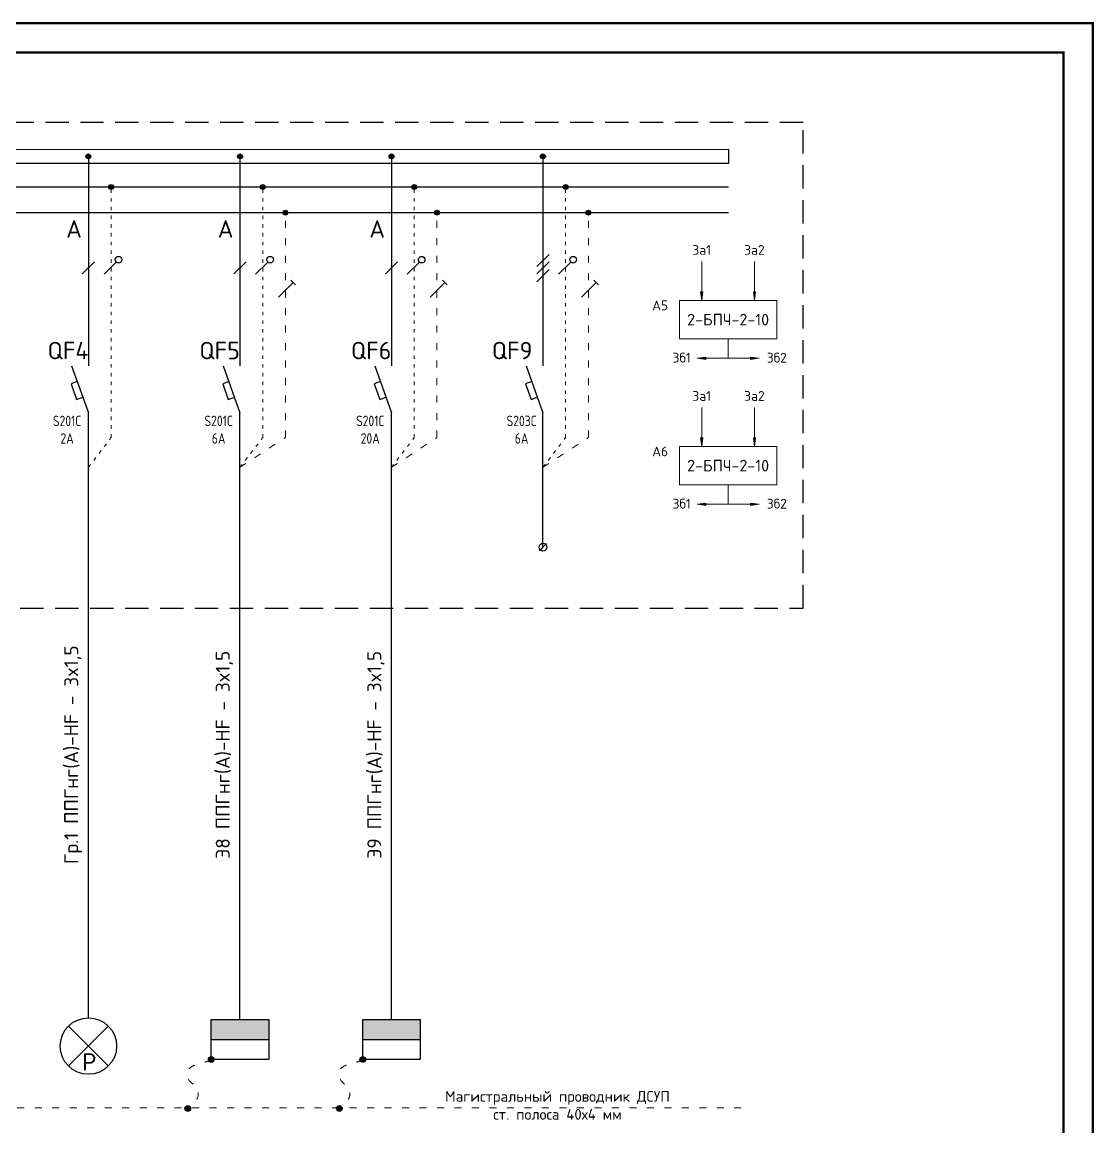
# Model space of a CAD drawing. Header units: millimetres. Extents: x 1606 to 7674, y 609 to 4159.
# Drawn here: x 5668.7 to 5852.5, y 3517.4 to 3707 of the extents above; entities that cross this region are included whole.
import ezdxf

# ---------------------------------------------------------------- set-up
doc = ezdxf.new("R2010")
doc.units = ezdxf.units.MM
doc.linetypes.add('ACAD_ISO03W100', pattern=[30, 12, -18])
doc.linetypes.add('K5LT_DASHED', pattern=[6, 4, -2])
doc.layers.add('24VDC', color=7, linetype='Continuous')
doc.layers.add('Штриховка', color=2, linetype='Continuous', lineweight=13)

msp = doc.modelspace()

# ---------------------------------------------------------------- hatches: boundary and pattern name
at = {"layer": '24VDC'}
h = msp.add_hatch(color=256, dxfattribs=at)
h.dxf.hatch_style = 1
h.paths.add_polyline_path([(5680.48027, 3683.92986, 1), (5679.64587, 3683.92986, 1)])
h = msp.add_hatch(color=256, dxfattribs=at)
h.dxf.hatch_style = 1
h.paths.add_polyline_path([(5706.48027, 3683.92986, 1), (5705.64587, 3683.92986, 1)])
h = msp.add_hatch(color=256, dxfattribs=at)
h.dxf.hatch_style = 1
h.paths.add_polyline_path([(5732.48027, 3683.92986, 1), (5731.64587, 3683.92986, 1)])
h = msp.add_hatch(color=256, dxfattribs=at)
h.dxf.hatch_style = 1
h.paths.add_polyline_path([(5758.44534, 3683.92986, 1), (5757.61093, 3683.92986, 1)])
h = msp.add_hatch(color=256, dxfattribs=at)
h.dxf.hatch_style = 1
h.paths.add_polyline_path([(5684.37737, 3678.68167, 1), (5683.54296, 3678.68167, 1)])
h = msp.add_hatch(color=256, dxfattribs=at)
h.dxf.hatch_style = 1
h.paths.add_polyline_path([(5710.37737, 3678.68167, 1), (5709.54296, 3678.68167, 1)])
h = msp.add_hatch(color=256, dxfattribs=at)
h.dxf.hatch_style = 1
h.paths.add_polyline_path([(5736.37737, 3678.68167, 1), (5735.54296, 3678.68167, 1)])
h = msp.add_hatch(color=256, dxfattribs=at)
h.dxf.hatch_style = 1
h.paths.add_polyline_path([(5762.34244, 3678.68167, 1), (5761.50803, 3678.68167, 1)])
h = msp.add_hatch(color=256, dxfattribs=at)
h.dxf.hatch_style = 1
h.paths.add_polyline_path([(5714.27447, 3674.28161, 1), (5713.44006, 3674.28161, 1)])
h = msp.add_hatch(color=256, dxfattribs=at)
h.dxf.hatch_style = 1
h.paths.add_polyline_path([(5740.27447, 3674.28161, 1), (5739.44006, 3674.28161, 1)])
h = msp.add_hatch(color=256, dxfattribs=at)
h.dxf.hatch_style = 1
h.paths.add_polyline_path([(5766.23954, 3674.28161, 1), (5765.40513, 3674.28161, 1)])
h = msp.add_hatch(color=7, dxfattribs=at)
h.dxf.hatch_style = 1
h.paths.add_polyline_path([(5710.98936, 3535.84259), (5701.13678, 3535.84259), (5701.13678, 3532.41358), (5710.98936, 3532.41358)])
h = msp.add_hatch(color=7, dxfattribs=at)
h.dxf.hatch_style = 1
h.paths.add_polyline_path([(5736.98936, 3535.84259), (5727.13678, 3535.84259), (5727.13678, 3532.41358), (5736.98936, 3532.41358)])
h = msp.add_hatch(color=256, dxfattribs=at)
h.dxf.hatch_style = 1
h.paths.add_polyline_path([(5700.65296, 3528.98457, 1), (5701.6206, 3528.98457, 1)])
h = msp.add_hatch(color=256, dxfattribs=at)
h.dxf.hatch_style = 1
h.paths.add_polyline_path([(5726.65296, 3528.98457, 1), (5727.6206, 3528.98457, 1)])
h = msp.add_hatch(color=256, dxfattribs=at)
h.dxf.hatch_style = 1
h.paths.add_polyline_path([(5696.62996, 3520.58754, 1), (5697.5976, 3520.58754, 1)])
h = msp.add_hatch(color=256, dxfattribs=at)
h.dxf.hatch_style = 1
h.paths.add_polyline_path([(5722.62996, 3520.58754, 1), (5723.5976, 3520.58754, 1)])
at = {"layer": 'Штриховка'}
h = msp.add_hatch(color=256, dxfattribs=at)
h.paths.add_polyline_path([(5785.28096, 3660.67836), (5785.47386, 3660.67836), (5785.28096, 3659.19819)])
h.paths.add_polyline_path([(5785.08805, 3660.67836), (5785.28096, 3660.67836), (5785.28096, 3659.19819)])
h = msp.add_hatch(color=256, dxfattribs=at)
h.paths.add_polyline_path([(5794.32183, 3660.67836), (5794.12892, 3660.67836), (5794.32183, 3659.19819)])
h.paths.add_polyline_path([(5794.51473, 3660.67836), (5794.32183, 3660.67836), (5794.32183, 3659.19819)])
h = msp.add_hatch(color=256, dxfattribs=at)
h.paths.add_polyline_path([(5785.95709, 3649.29754), (5785.95709, 3649.49045), (5784.47692, 3649.29754)])
h.paths.add_polyline_path([(5785.95709, 3649.10463), (5785.95709, 3649.29754), (5784.47692, 3649.29754)])
h = msp.add_hatch(color=256, dxfattribs=at)
h.paths.add_polyline_path([(5793.64569, 3649.29754), (5793.64569, 3649.49045), (5795.12586, 3649.29754)])
h.paths.add_polyline_path([(5793.64569, 3649.10463), (5793.64569, 3649.29754), (5795.12586, 3649.29754)])
h = msp.add_hatch(color=256, dxfattribs=at)
h.paths.add_polyline_path([(5785.28096, 3635.6266), (5785.47386, 3635.6266), (5785.28096, 3634.14643)])
h.paths.add_polyline_path([(5785.08805, 3635.6266), (5785.28096, 3635.6266), (5785.28096, 3634.14643)])
h = msp.add_hatch(color=256, dxfattribs=at)
h.paths.add_polyline_path([(5794.32183, 3635.6266), (5794.12892, 3635.6266), (5794.32183, 3634.14643)])
h.paths.add_polyline_path([(5794.51473, 3635.6266), (5794.32183, 3635.6266), (5794.32183, 3634.14643)])
h = msp.add_hatch(color=256, dxfattribs=at)
h.paths.add_polyline_path([(5785.95709, 3624.24578), (5785.95709, 3624.43869), (5784.47692, 3624.24578)])
h.paths.add_polyline_path([(5785.95709, 3624.05287), (5785.95709, 3624.24578), (5784.47692, 3624.24578)])
h = msp.add_hatch(color=256, dxfattribs=at)
h.paths.add_polyline_path([(5793.64569, 3624.24578), (5793.64569, 3624.43869), (5795.12586, 3624.24578)])
h.paths.add_polyline_path([(5793.64569, 3624.05287), (5793.64569, 3624.24578), (5795.12586, 3624.24578)])

# ---------------------------------------------------------------- linework, layer by layer
at = {"layer": '24VDC', "color": 7}
for p, q in [((5680.06307, 3683.92986), (5680.06307, 3648.01873)), ((5680.06307, 3683.92986), (5680.06307, 3648.01873)), ((5706.06307, 3683.92986), (5706.06307, 3648.01873)), ((5706.06307, 3683.92986), (5706.06307, 3648.01873)), ((5732.06307, 3683.92986), (5732.06307, 3648.01873)), ((5732.06307, 3683.92986), (5732.06307, 3648.01873)), ((5758.02814, 3683.92986), (5758.02814, 3648.01873)), ((5758.02814, 3683.92986), (5758.02814, 3648.01873)), ((5759.07373, 3667.10366), (5756.98255, 3665.01248)), ((5681.10356, 3665.85913), (5679.01238, 3663.76795)), ((5684.8334, 3665.81005), (5682.74222, 3663.71887)), ((5684.8334, 3665.81005), (5682.74222, 3663.71887)), ((5707.10356, 3665.85913), (5705.01238, 3663.76795)), ((5710.8334, 3665.81005), (5708.74222, 3663.71887)), ((5710.8334, 3665.81005), (5708.74222, 3663.71887)), ((5733.10356, 3665.85913), (5731.01238, 3663.76795)), ((5736.8334, 3665.81005), (5734.74222, 3663.71887)), ((5736.8334, 3665.81005), (5734.74222, 3663.71887)), ((5759.07373, 3665.85913), (5756.98255, 3663.76795)), ((5759.07373, 3664.52193), (5756.98255, 3662.43075)), ((5762.79846, 3665.81005), (5760.70728, 3663.71887)), ((5762.79846, 3665.81005), (5760.70728, 3663.71887)), ((5715.57735, 3661.86666), (5714.77679, 3662.66722)), ((5741.57735, 3661.86666), (5740.77679, 3662.66722)), ((5767.54242, 3661.86666), (5766.74186, 3662.66722)), ((5715.17707, 3662.26694), (5712.68561, 3659.77548)), ((5741.17707, 3662.26694), (5738.68561, 3659.77548)), ((5767.14214, 3662.26694), (5764.65068, 3659.77548)), ((5677.19105, 3648.01873), (5680.05985, 3639.91941)), ((5677.19105, 3648.01873), (5680.05985, 3639.91941)), ((5703.19105, 3648.01873), (5706.05985, 3639.91941)), ((5703.19105, 3648.01873), (5706.05985, 3639.91941)), ((5729.19105, 3648.01873), (5732.05985, 3639.91941)), ((5729.19105, 3648.01873), (5732.05985, 3639.91941)), ((5755.15612, 3648.01873), (5758.02492, 3639.91941)), ((5755.15612, 3648.01873), (5758.02492, 3639.91941)), ((5678.15797, 3645.28888), (5677.10454, 3644.91704)), ((5678.15797, 3645.28888), (5677.10454, 3644.91704)), ((5704.15797, 3645.28888), (5703.10454, 3644.91704)), ((5704.15797, 3645.28888), (5703.10454, 3644.91704)), ((5730.15797, 3645.28888), (5729.10454, 3644.91704)), ((5730.15797, 3645.28888), (5729.10454, 3644.91704)), ((5756.12304, 3645.28888), (5755.06961, 3644.91704)), ((5756.12304, 3645.28888), (5755.06961, 3644.91704)), ((5677.10454, 3644.91704), (5678.04743, 3642.24581)), ((5677.10454, 3644.91704), (5678.04743, 3642.24581)), ((5703.10454, 3644.91704), (5704.04743, 3642.24581)), ((5703.10454, 3644.91704), (5704.04743, 3642.24581)), ((5729.10454, 3644.91704), (5730.04743, 3642.24581)), ((5729.10454, 3644.91704), (5730.04743, 3642.24581)), ((5755.06961, 3644.91704), (5756.0125, 3642.24581)), ((5755.06961, 3644.91704), (5756.0125, 3642.24581)), ((5678.04743, 3642.24581), (5679.10377, 3642.61867)), ((5678.04743, 3642.24581), (5679.10377, 3642.61867)), ((5704.04743, 3642.24581), (5705.10377, 3642.61867)), ((5704.04743, 3642.24581), (5705.10377, 3642.61867)), ((5730.04743, 3642.24581), (5731.10377, 3642.61867)), ((5730.04743, 3642.24581), (5731.10377, 3642.61867)), ((5756.0125, 3642.24581), (5757.06883, 3642.61867)), ((5756.0125, 3642.24581), (5757.06883, 3642.61867)), ((5676.6415, 3527.86606), (5683.48464, 3534.70919)), ((5683.48464, 3527.86606), (5676.6415, 3534.70919)), ((5701.13678, 3532.41358), (5710.98936, 3532.41358)), ((5727.13678, 3532.41358), (5736.98936, 3532.41358))]:
    msp.add_line(p, q, dxfattribs=at)
at = {"layer": '24VDC'}
for p, q in [((5349.32613, 3678.68167), (5789.84799, 3678.68167)), ((5353.42625, 3674.28161), (5789.84799, 3674.28161)), ((5680.06307, 3536.12645), (5680.06307, 3639.91941)), ((5706.06307, 3535.84259), (5706.06307, 3639.91941)), ((5732.06307, 3535.84259), (5732.06307, 3639.91941)), ((5758.02814, 3616.88032), (5758.02814, 3639.91941))]:
    msp.add_line(p, q, dxfattribs=at)
at = {"layer": '24VDC', "color": 7, "linetype": 'ACAD_ISO03W100', "lineweight": 20, "ltscale": 0.05}
for p, q in [((5683.96017, 3635.68881), (5683.96017, 3678.68167)), ((5709.96017, 3635.68881), (5709.96017, 3678.68167)), ((5735.96017, 3635.68881), (5735.96017, 3678.68167)), ((5761.92523, 3635.68881), (5761.92523, 3678.68167)), ((5680.06307, 3630.58648), (5683.96017, 3635.68881)), ((5680.06307, 3630.58648), (5683.96017, 3635.68881)), ((5706.06307, 3630.58648), (5709.96017, 3635.68881)), ((5706.06307, 3630.58648), (5709.96017, 3635.68881)), ((5732.06307, 3630.58648), (5735.96017, 3635.68881)), ((5732.06307, 3630.58648), (5735.96017, 3635.68881)), ((5758.02814, 3630.58648), (5761.92523, 3635.68881)), ((5758.02814, 3630.58648), (5761.92523, 3635.68881))]:
    msp.add_line(p, q, dxfattribs=at)
at = {"layer": '24VDC', "color": 4, "linetype": 'ACAD_ISO03W100', "lineweight": 20, "ltscale": 0.1}
for p, q in [((5713.85726, 3635.68881), (5713.85726, 3674.28161)), ((5739.85726, 3635.68881), (5739.85726, 3674.28161)), ((5765.82233, 3635.68881), (5765.82233, 3674.28161)), ((5706.06307, 3630.58648), (5713.85726, 3635.68881)), ((5732.06307, 3630.58648), (5739.85726, 3635.68881)), ((5758.02814, 3630.58648), (5765.82233, 3635.68881)), ((5792.06307, 3520.69337), (5402.41189, 3520.69337))]:
    msp.add_line(p, q, dxfattribs=at)
at = {"layer": '24VDC', "color": 3}
msp.add_line((5757.41899, 3616.27118), (5758.63729, 3617.48947), dxfattribs=at)
at = {"layer": '24VDC', "color": 7, "const_width": 0.4}
for points in [[(5258.34112, 3706.77385), (5258.34112, 3286.77385), (5852.34112, 3286.77385), (5852.34112, 3706.77385)], [(5278.34112, 3291.77385), (5847.34112, 3291.77385), (5847.34112, 3701.77385), (5278.34112, 3701.77385)]]:
    msp.add_lwpolyline(points, close=True, dxfattribs=at)
at = {"layer": '24VDC', "color": 7, "linetype": 'K5LT_DASHED', "lineweight": 25}
msp.add_lwpolyline([(5296.35084, 3606.41922), (5802.6827, 3606.41922), (5802.6827, 3689.73173), (5296.3456, 3689.73173), (5296.35084, 3606.41922)], dxfattribs=at)
at = {"layer": '24VDC', "color": 7}
for points in [[(5298.39417, 3685.14267), (5789.84799, 3685.16215), (5789.84799, 3682.69757), (5298.39417, 3682.69757)], [(5701.13678, 3535.84259), (5710.98936, 3535.84259), (5710.98936, 3528.98457), (5701.13678, 3528.98457)], [(5727.13678, 3535.84259), (5736.98936, 3535.84259), (5736.98936, 3528.98457), (5727.13678, 3528.98457)]]:
    msp.add_lwpolyline(points, close=True, dxfattribs=at)
for centre, radius in [((5680.06307, 3683.92986), 0.4172), ((5706.06307, 3683.92986), 0.4172), ((5732.06307, 3683.92986), 0.4172), ((5758.02814, 3683.92986), 0.4172), ((5683.96017, 3678.68167), 0.4172), ((5709.96017, 3678.68167), 0.4172), ((5735.96017, 3678.68167), 0.4172), ((5761.92523, 3678.68167), 0.4172), ((5713.85726, 3674.28161), 0.4172), ((5739.85726, 3674.28161), 0.4172), ((5765.82233, 3674.28161), 0.4172), ((5685.23368, 3666.21033), 0.56608), ((5685.23368, 3666.21033), 0.56608), ((5711.23368, 3666.21033), 0.56608), ((5711.23368, 3666.21033), 0.56608), ((5737.23368, 3666.21033), 0.56608), ((5737.23368, 3666.21033), 0.56608), ((5763.19874, 3666.21033), 0.56608), ((5763.19874, 3666.21033), 0.56608), ((5680.06307, 3531.28763), 4.83883)]:
    msp.add_circle(centre, radius, dxfattribs=at)
at = {"layer": '24VDC', "color": 3}
msp.add_circle((5758.02814, 3616.88032), 0.6624, dxfattribs=at)
at = {"layer": '24VDC'}
for centre in [(5701.13678, 3528.98457), (5727.13678, 3528.98457), (5697.11378, 3520.58754), (5723.11378, 3520.58754)]:
    msp.add_circle(centre, 0.48382, dxfattribs=at)
at = {"layer": '24VDC', "color": 4, "linetype": 'ACAD_ISO03W100', "lineweight": 20, "ltscale": 0.1}
for points in [[(5701.13678, 3528.98457), (5699.95839, 3528.4741), (5698.10026, 3527.92563), (5697.16591, 3527.10814), (5697.51482, 3525.20346), (5698.52894, 3524.34711), (5698.92081, 3523.18667), (5698.59548, 3522.01041), (5697.11378, 3520.58754)], [(5727.13678, 3528.98457), (5725.95839, 3528.4741), (5724.10026, 3527.92563), (5723.16591, 3527.10814), (5723.51482, 3525.20346), (5724.52894, 3524.34711), (5724.92081, 3523.18667), (5724.59548, 3522.01041), (5723.11378, 3520.58754)]]:
    msp.add_spline(points, degree=3, dxfattribs=at)
at = {"layer": 'Штриховка'}
for p, q in [((5785.27909, 3665.89534), (5785.27909, 3659.21253)), ((5794.32369, 3665.89534), (5794.32369, 3659.21253)), ((5785.28096, 3659.19819), (5785.08805, 3660.67836)), ((5785.08805, 3660.67836), (5785.28096, 3660.67836)), ((5785.47386, 3660.67836), (5785.28096, 3660.67836)), ((5785.28096, 3659.19819), (5785.47386, 3660.67836)), ((5794.12892, 3660.67836), (5794.32183, 3660.67836)), ((5794.32183, 3659.19819), (5794.12892, 3660.67836)), ((5794.32183, 3659.19819), (5794.51473, 3660.67836)), ((5794.51473, 3660.67836), (5794.32183, 3660.67836)), ((5789.80139, 3652.63707), (5789.80139, 3649.29567)), ((5784.47692, 3649.29754), (5785.95709, 3649.49045)), ((5784.47692, 3649.29754), (5785.95709, 3649.10463)), ((5789.80139, 3649.29567), (5784.49126, 3649.29567)), ((5785.95709, 3649.49045), (5785.95709, 3649.29754)), ((5785.95709, 3649.10463), (5785.95709, 3649.29754)), ((5789.80139, 3649.29567), (5795.11152, 3649.29567)), ((5793.64569, 3649.49045), (5793.64569, 3649.29754)), ((5795.12586, 3649.29754), (5793.64569, 3649.49045)), ((5795.12586, 3649.29754), (5793.64569, 3649.10463)), ((5793.64569, 3649.10463), (5793.64569, 3649.29754)), ((5785.27909, 3640.84357), (5785.27909, 3634.16077)), ((5794.32369, 3640.84357), (5794.32369, 3634.16077)), ((5785.28096, 3634.14643), (5785.08805, 3635.6266)), ((5785.08805, 3635.6266), (5785.28096, 3635.6266)), ((5785.47386, 3635.6266), (5785.28096, 3635.6266)), ((5785.28096, 3634.14643), (5785.47386, 3635.6266)), ((5794.12892, 3635.6266), (5794.32183, 3635.6266)), ((5794.32183, 3634.14643), (5794.12892, 3635.6266)), ((5794.32183, 3634.14643), (5794.51473, 3635.6266)), ((5794.51473, 3635.6266), (5794.32183, 3635.6266)), ((5789.80139, 3627.58531), (5789.80139, 3624.24391)), ((5784.47692, 3624.24578), (5785.95709, 3624.43869)), ((5785.95709, 3624.43869), (5785.95709, 3624.24578)), ((5793.64569, 3624.43869), (5793.64569, 3624.24578)), ((5795.12586, 3624.24578), (5793.64569, 3624.43869)), ((5784.47692, 3624.24578), (5785.95709, 3624.05287)), ((5789.80139, 3624.24391), (5784.49126, 3624.24391)), ((5785.95709, 3624.05287), (5785.95709, 3624.24578)), ((5789.80139, 3624.24391), (5795.11152, 3624.24391)), ((5795.12586, 3624.24578), (5793.64569, 3624.05287)), ((5793.64569, 3624.05287), (5793.64569, 3624.24578))]:
    msp.add_line(p, q, dxfattribs=at)
for points in [[(5781.43598, 3652.63707), (5781.43598, 3659.21253), (5798.16681, 3659.21253), (5798.16681, 3652.63707), (5781.43598, 3652.63707), (5781.43598, 3652.63707)], [(5781.43598, 3627.58531), (5781.43598, 3634.16077), (5798.16681, 3634.16077), (5798.16681, 3627.58531), (5781.43598, 3627.58531), (5781.43598, 3627.58531)]]:
    msp.add_lwpolyline(points, dxfattribs=at)

# ---------------------------------------------------------------- texts
at = {"layer": '24VDC', "color": 7, "lineweight": 0, "char_height": 3, "width": 55.8168055, "attachment_point": 2}
for s, insert in [('{\\fISOCPEUR|b0|i0|c0|p34;A}', (5677.60334, 3672.98977)), ('{\\fISOCPEUR|b0|i0|c0|p34;A}', (5703.60334, 3672.98977)), ('{\\fISOCPEUR|b0|i0|c0|p34;A}', (5729.60334, 3672.98977)), ('{\\fISOCPEUR|b0|i0|c204|p34;QF\\fISOCPEUR|b0|i0|c0|p34;4}', (5676.57078, 3652.12098)), ('{\\fISOCPEUR|b0|i0|c204|p34;QF\\fISOCPEUR|b0|i0|c0|p34;5}', (5702.57078, 3652.12098)), ('{\\fISOCPEUR|b0|i0|c204|p34;QF\\fISOCPEUR|b0|i0|c0|p34;6}', (5728.57078, 3652.12098)), ('{\\fISOCPEUR|b0|i0|c204|p34;QF\\fISOCPEUR|b0|i0|c0|p34;9}', (5752.74768, 3652.12098)), ('{\\fISOCPEUR|b0|i0|c204|p34;Р}', (5680.20847, 3530.05462))]:
    msp.add_mtext(s, dxfattribs=dict(at, insert=insert))
at = {"layer": '24VDC', "char_height": 2, "width": 16.7308287, "attachment_point": 5}
for insert in [(5789.80139, 3655.9248), (5789.80139, 3630.87304)]:
    msp.add_mtext('{\\fISOCPEUR|b0|i0|c0|p34;2-\\fISOCPEUR|b0|i0|c204|p34;БПЧ-2-10}', dxfattribs=dict(at, insert=insert))
at = {"layer": '24VDC', "color": 1, "lineweight": 0, "char_height": 1.8, "width": 55.8168055, "attachment_point": 2}
for s, insert in [('{\\fISOCPEUR|b0|i0|c204|p34;\\W0.8;S201C\\P\\fISOCPEUR|b0|i0|c0|p34;2\\fISOCPEUR|b0|i0|c204|p34;А}', (5676.41221, 3639.44539)), ('{\\fISOCPEUR|b0|i0|c204|p34;\\W0.8;S201C\\P\\fISOCPEUR|b0|i0|c0|p34;6\\fISOCPEUR|b0|i0|c204|p34;А}', (5702.41221, 3639.44539)), ('{\\fISOCPEUR|b0|i0|c204|p34;\\W0.8;S201C\\P\\fISOCPEUR|b0|i0|c0|p34;20\\fISOCPEUR|b0|i0|c204|p34;А}', (5728.41221, 3639.44539)), ('{\\fISOCPEUR|b0|i0|c204|p34;\\W0.8;S20\\fISOCPEUR|b0|i0|c0|p34;3\\fISOCPEUR|b0|i0|c204|p34;C\\P\\fISOCPEUR|b0|i0|c0|p34;6\\fISOCPEUR|b0|i0|c204|p34;А}', (5754.37728, 3639.44539))]:
    msp.add_mtext(s, dxfattribs=dict(at, insert=insert))
at = {"layer": '24VDC', "color": 7, "lineweight": 0, "char_height": 2.4, "width": 40.1622119, "attachment_point": 2, "rotation": 90}
for s, insert in [('{\\fISOCPEUR|b0|i0|c204|p34;Гр\\fISOCPEUR|b0|i0|c0|p34;.\\fISOCPEUR|b0|i0|c204|p34;1 ППГнг(А)-\\fISOCPEUR|b0|i0|c0|p34;HF\\fISOCPEUR|b0|i0|c204|p34; - \\fISOCPEUR|b0|i0|c0|p34;3\\fISOCPEUR|b0|i0|c204|p34;x\\fISOCPEUR|b0|i0|c0|p34;1\\fISOCPEUR|b0|i0|c204|p34;,5}', (5675.91996, 3581.26553)), ('{\\fISOCPEUR|b0|i0|c204|p34;Э8 ППГнг(А)-\\fISOCPEUR|b0|i0|c0|p34;HF\\fISOCPEUR|b0|i0|c204|p34; - \\fISOCPEUR|b0|i0|c0|p34;3\\fISOCPEUR|b0|i0|c204|p34;x\\fISOCPEUR|b0|i0|c0|p34;1\\fISOCPEUR|b0|i0|c204|p34;,5}', (5701.91305, 3581.26553)), ('{\\fISOCPEUR|b0|i0|c204|p34;Э9 ППГнг(А)-\\fISOCPEUR|b0|i0|c0|p34;HF\\fISOCPEUR|b0|i0|c204|p34; - \\fISOCPEUR|b0|i0|c0|p34;3\\fISOCPEUR|b0|i0|c204|p34;x\\fISOCPEUR|b0|i0|c0|p34;1\\fISOCPEUR|b0|i0|c204|p34;,5}', (5727.91305, 3581.26553))]:
    msp.add_mtext(s, dxfattribs=dict(at, insert=insert))
at = {"layer": '24VDC', "lineweight": 0, "insert": (5760.5281, 3523.57333), "char_height": 1.8468, "width": 49.5813067, "attachment_point": 2}
msp.add_mtext('\\pxqc;{\\fISOCPEUR|b0|i0|c204|p34;Магистральный проводник ДСУП\\Pст. полоса 40х4 мм}', dxfattribs=at)
at = {"layer": 'Штриховка', "char_height": 1.6783572, "width": 13.6229347, "attachment_point": 2}
for s, insert in [('{\\fISOCPEUR|b0|i0|c204|p34;3а1}', (5785.26484, 3668.72133)), ('{\\fISOCPEUR|b0|i0|c204|p34;3а2}', (5794.30758, 3668.72133)), ('{\\fISOCPEUR|b0|i0|c0|p34;3\\fISOCPEUR|b0|i0|c204|p34;б\\fISOCPEUR|b0|i0|c0|p34;1}', (5781.83436, 3650.23047)), ('{\\fISOCPEUR|b0|i0|c204|p34;3б2}', (5798.15787, 3650.23047)), ('{\\fISOCPEUR|b0|i0|c204|p34;3а1}', (5785.26484, 3643.66957)), ('{\\fISOCPEUR|b0|i0|c204|p34;3а2}', (5794.30758, 3643.66957)), ('{\\fISOCPEUR|b0|i0|c0|p34;3\\fISOCPEUR|b0|i0|c204|p34;б\\fISOCPEUR|b0|i0|c0|p34;1}', (5781.83436, 3625.17871)), ('{\\fISOCPEUR|b0|i0|c204|p34;3б2}', (5798.15787, 3625.17871))]:
    msp.add_mtext(s, dxfattribs=dict(at, insert=insert))
at = {"layer": 'Штриховка', "color": 7, "char_height": 1.6783572, "width": 13.6170716, "attachment_point": 2}
for s, insert in [('{\\fISOCPEUR|b0|i0|c204|p34;А5}', (5778.14026, 3659.20902)), ('{\\fISOCPEUR|b0|i0|c204|p34;А6}', (5778.14026, 3634.15726))]:
    msp.add_mtext(s, dxfattribs=dict(at, insert=insert))

doc.saveas('drawing.dxf')
